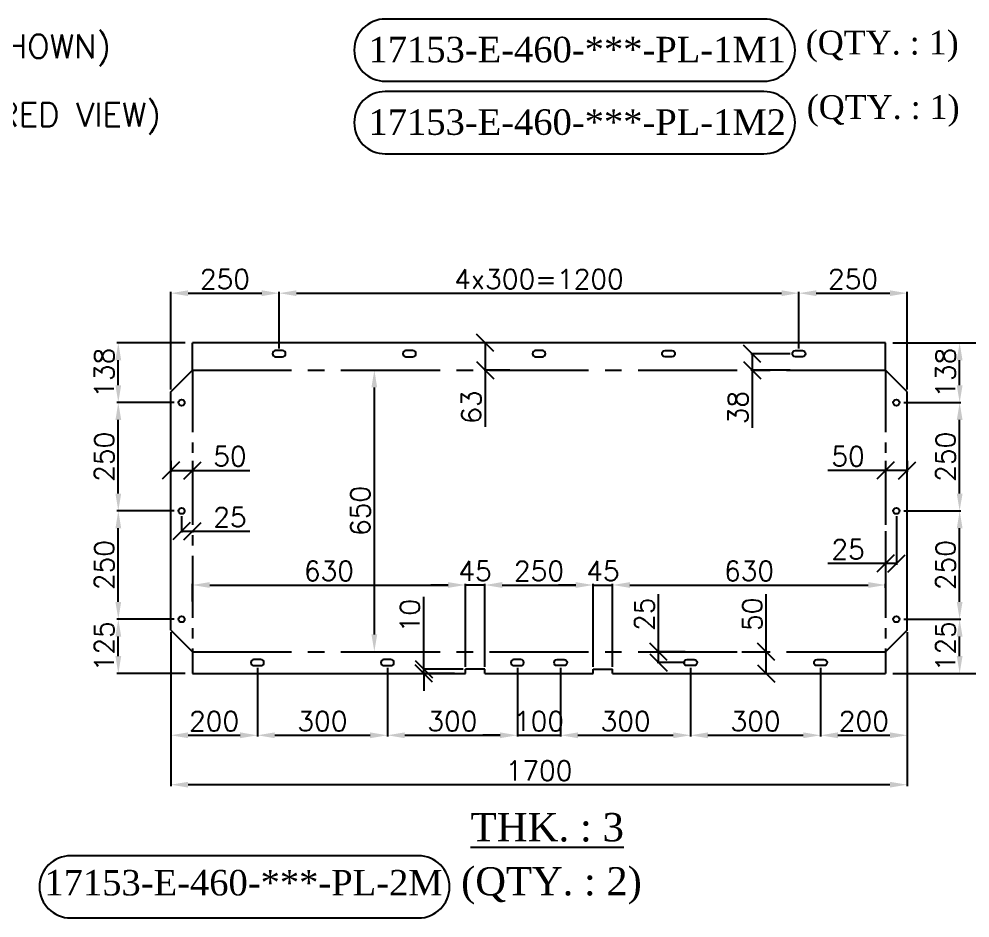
# Model space of a CAD drawing. Header units: inches. Extents: x 212980 to 238967, y -33384 to 2238.
# Drawn here: x 225508 to 227703, y -16413 to -14338 of the extents above; entities that cross this region are included whole.
import ezdxf
from ezdxf.enums import TextEntityAlignment as Align

# ---------------------------------------------------------------- set-up
doc = ezdxf.new("R2010")
doc.units = ezdxf.units.IN
doc.header["$LTSCALE"] = 15
doc.header["$MEASUREMENT"] = 0
doc.linetypes.add('CENTER2', pattern=[28.575, 19.05, -3.175, 3.175, -3.175])
doc.layers.get('Defpoints').update_dxf_attribs({"lineweight": 0})
doc.layers.add('3-TEXT', color=7, linetype='Continuous')
doc.layers.add('5', color=8, linetype='Continuous')
doc.styles.add('ROMANS', font='ROMANS.shx')
doc.styles.add('style10', font='romans.shx', dxfattribs={"height": 25})
doc.styles.add('style7', font='times.ttf', dxfattribs={"height": 24})
doc.dimstyles.new('11', dxfattribs={"dimtxt": 45, "dimasz": 40, "dimexe": 3, "dimexo": 5, "dimgap": 10, "dimtad": 1, "dimdec": 0, "dimdsep": 46, "dimtxsty": 'ROMANS', "dimcen": 2.5, "dimclrd": 6, "dimclre": 6, "dimclrt": 2, "dimadec": 0, "dimazin": 0, "dimtfac": 1, "dimtdec": 0, "dimtmove": 0, "dimatfit": 3, "dimfxl": 1, "dimarcsym": 0})

# ---------------------------------------------------------------- blocks, each defined once
blk = doc.blocks.new('*D223')
at = {"color": 6, "lineweight": -2, "ltscale": 200, "transparency": 16777216}
for p, q in [((227550.2, -15723.1), (227682.1, -15723.1)), ((227679.1, -15808.1), (227679.1, -15763.1)), ((227525.2, -15848.1), (227682.1, -15848.1))]:
    blk.add_line(p, q, dxfattribs=at)
at = {"color": 6, "ltscale": 200, "transparency": 16777216}
for points in [[(227672.5, -15763.1), (227685.8, -15763.1), (227679.1, -15723.1)], [(227672.5, -15808.1), (227685.8, -15808.1), (227679.1, -15848.1)]]:
    blk.add_solid(points, dxfattribs=at)
at = {"layer": 'Defpoints', "color": 0, "ltscale": 200, "transparency": 16777216}
for p in [(227545.2, -15723.1), (227679.1, -15723.1), (227520.2, -15848.1)]:
    blk.add_point(p, dxfattribs=at)
at = {"color": 2, "ltscale": 200, "transparency": 16777216, "insert": (227646.6, -15785.6), "char_height": 45, "attachment_point": 5, "rotation": 90, "style": 'ROMANS'}
blk.add_mtext('125', dxfattribs=at)
blk = doc.blocks.new('*D224')
at = {"color": 6, "lineweight": -2, "ltscale": 200, "transparency": 16777216}
for p, q in [((227550.2, -15473.1), (227682.1, -15473.1)), ((227679.1, -15683.1), (227679.1, -15513.1)), ((227550.2, -15723.1), (227682.1, -15723.1))]:
    blk.add_line(p, q, dxfattribs=at)
at = {"color": 6, "ltscale": 200, "transparency": 16777216}
for points in [[(227672.5, -15513.1), (227685.8, -15513.1), (227679.1, -15473.1)], [(227672.5, -15683.1), (227685.8, -15683.1), (227679.1, -15723.1)]]:
    blk.add_solid(points, dxfattribs=at)
at = {"layer": 'Defpoints', "color": 0, "ltscale": 200, "transparency": 16777216}
for p in [(227545.2, -15473.1), (227679.1, -15473.1), (227545.2, -15723.1)]:
    blk.add_point(p, dxfattribs=at)
at = {"color": 2, "ltscale": 200, "transparency": 16777216, "insert": (227646.6, -15598.1), "char_height": 45, "attachment_point": 5, "rotation": 90, "style": 'ROMANS'}
blk.add_mtext('250', dxfattribs=at)
blk = doc.blocks.new('*D225')
at = {"color": 6, "lineweight": -2, "ltscale": 200, "transparency": 16777216}
for p, q in [((227550.2, -15223.1), (227682.1, -15223.1)), ((227679.1, -15433.1), (227679.1, -15263.1)), ((227550.2, -15473.1), (227682.1, -15473.1))]:
    blk.add_line(p, q, dxfattribs=at)
at = {"color": 6, "ltscale": 200, "transparency": 16777216}
for points in [[(227672.5, -15263.1), (227685.8, -15263.1), (227679.1, -15223.1)], [(227672.5, -15433.1), (227685.8, -15433.1), (227679.1, -15473.1)]]:
    blk.add_solid(points, dxfattribs=at)
at = {"layer": 'Defpoints', "color": 0, "ltscale": 200, "transparency": 16777216}
for p in [(227545.2, -15223.1), (227679.1, -15223.1), (227545.2, -15473.1)]:
    blk.add_point(p, dxfattribs=at)
at = {"color": 2, "ltscale": 200, "transparency": 16777216, "insert": (227646.6, -15348.1), "char_height": 45, "attachment_point": 5, "rotation": 90, "style": 'ROMANS'}
blk.add_mtext('250', dxfattribs=at)
blk = doc.blocks.new('*D226')
at = {"color": 6, "lineweight": -2, "ltscale": 200, "transparency": 16777216}
for p, q in [((227525.2, -15085.1), (227682.1, -15085.1)), ((227679.1, -15183.1), (227679.1, -15125.1)), ((227550.2, -15223.1), (227682.1, -15223.1))]:
    blk.add_line(p, q, dxfattribs=at)
at = {"color": 6, "ltscale": 200, "transparency": 16777216}
for points in [[(227672.5, -15125.1), (227685.8, -15125.1), (227679.1, -15085.1)], [(227672.5, -15183.1), (227685.8, -15183.1), (227679.1, -15223.1)]]:
    blk.add_solid(points, dxfattribs=at)
at = {"layer": 'Defpoints', "color": 0, "ltscale": 200, "transparency": 16777216}
for p in [(227520.2, -15085.1), (227679.1, -15085.1), (227545.2, -15223.1)]:
    blk.add_point(p, dxfattribs=at)
at = {"color": 2, "ltscale": 200, "transparency": 16777216, "insert": (227646.6, -15154.1), "char_height": 45, "attachment_point": 5, "rotation": 90, "style": 'ROMANS'}
blk.add_mtext('138', dxfattribs=at)
blk = doc.blocks.new('*D222')
at = {"color": 6, "lineweight": -2, "ltscale": 200, "transparency": 16777216}
for p, q in [((227626.3, -15085.1), (227816.2, -15085.1)), ((227813.2, -15808.1), (227813.2, -15125.1)), ((227626.3, -15848.1), (227816.2, -15848.1))]:
    blk.add_line(p, q, dxfattribs=at)
at = {"color": 6, "ltscale": 200, "transparency": 16777216}
for points in [[(227806.5, -15125.1), (227819.8, -15125.1), (227813.2, -15085.1)], [(227806.5, -15808.1), (227819.8, -15808.1), (227813.2, -15848.1)]]:
    blk.add_solid(points, dxfattribs=at)
at = {"layer": 'Defpoints', "color": 0, "ltscale": 200, "transparency": 16777216}
for p in [(227621.3, -15085.1), (227813.2, -15085.1), (227621.3, -15848.1)]:
    blk.add_point(p, dxfattribs=at)
at = {"color": 2, "ltscale": 200, "transparency": 16777216, "insert": (227780.7, -15466.6), "char_height": 45, "attachment_point": 5, "rotation": 90, "style": 'ROMANS'}
blk.add_mtext('763', dxfattribs=at)
blk = doc.blocks.new('*D227')
at = {"color": 6, "lineweight": -2, "ltscale": 200, "transparency": 16777216}
for p, q in [((225865.8, -15723.1), (225733.8, -15723.1)), ((225736.8, -15808.1), (225736.8, -15763.1)), ((225890.8, -15848.1), (225733.8, -15848.1))]:
    blk.add_line(p, q, dxfattribs=at)
at = {"color": 6, "ltscale": 200, "transparency": 16777216}
for points in [[(225730.2, -15763.1), (225743.5, -15763.1), (225736.8, -15723.1)], [(225730.2, -15808.1), (225743.5, -15808.1), (225736.8, -15848.1)]]:
    blk.add_solid(points, dxfattribs=at)
at = {"layer": 'Defpoints', "color": 0, "ltscale": 200, "transparency": 16777216}
for p in [(225736.8, -15723.1), (225870.8, -15723.1), (225895.8, -15848.1)]:
    blk.add_point(p, dxfattribs=at)
at = {"color": 2, "ltscale": 200, "transparency": 16777216, "insert": (225704.3, -15785.6), "char_height": 45, "attachment_point": 5, "rotation": 90, "style": 'ROMANS'}
blk.add_mtext('125', dxfattribs=at)
blk = doc.blocks.new('*D228')
at = {"color": 6, "lineweight": -2, "ltscale": 200, "transparency": 16777216}
for p, q in [((225865.8, -15473.1), (225733.8, -15473.1)), ((225736.8, -15683.1), (225736.8, -15513.1)), ((225865.8, -15723.1), (225733.8, -15723.1))]:
    blk.add_line(p, q, dxfattribs=at)
at = {"color": 6, "ltscale": 200, "transparency": 16777216}
for points in [[(225730.2, -15513.1), (225743.5, -15513.1), (225736.8, -15473.1)], [(225730.2, -15683.1), (225743.5, -15683.1), (225736.8, -15723.1)]]:
    blk.add_solid(points, dxfattribs=at)
at = {"layer": 'Defpoints', "color": 0, "ltscale": 200, "transparency": 16777216}
for p in [(225736.8, -15473.1), (225870.8, -15473.1), (225870.8, -15723.1)]:
    blk.add_point(p, dxfattribs=at)
at = {"color": 2, "ltscale": 200, "transparency": 16777216, "insert": (225704.3, -15598.1), "char_height": 45, "attachment_point": 5, "rotation": 90, "style": 'ROMANS'}
blk.add_mtext('250', dxfattribs=at)
blk = doc.blocks.new('*D229')
at = {"color": 6, "lineweight": -2, "ltscale": 200, "transparency": 16777216}
for p, q in [((225865.8, -15223.1), (225733.8, -15223.1)), ((225736.8, -15433.1), (225736.8, -15263.1)), ((225865.8, -15473.1), (225733.8, -15473.1))]:
    blk.add_line(p, q, dxfattribs=at)
at = {"color": 6, "ltscale": 200, "transparency": 16777216}
for points in [[(225730.2, -15263.1), (225743.5, -15263.1), (225736.8, -15223.1)], [(225730.2, -15433.1), (225743.5, -15433.1), (225736.8, -15473.1)]]:
    blk.add_solid(points, dxfattribs=at)
at = {"layer": 'Defpoints', "color": 0, "ltscale": 200, "transparency": 16777216}
for p in [(225736.8, -15223.1), (225870.8, -15223.1), (225870.8, -15473.1)]:
    blk.add_point(p, dxfattribs=at)
at = {"color": 2, "ltscale": 200, "transparency": 16777216, "insert": (225704.3, -15348.1), "char_height": 45, "attachment_point": 5, "rotation": 90, "style": 'ROMANS'}
blk.add_mtext('250', dxfattribs=at)
blk = doc.blocks.new('*D230')
at = {"color": 6, "lineweight": -2, "ltscale": 200, "transparency": 16777216}
for p, q in [((225890.8, -15085.1), (225733.8, -15085.1)), ((225736.8, -15183.1), (225736.8, -15125.1)), ((225865.8, -15223.1), (225733.8, -15223.1))]:
    blk.add_line(p, q, dxfattribs=at)
at = {"color": 6, "ltscale": 200, "transparency": 16777216}
for points in [[(225730.2, -15125.1), (225743.5, -15125.1), (225736.8, -15085.1)], [(225730.2, -15183.1), (225743.5, -15183.1), (225736.8, -15223.1)]]:
    blk.add_solid(points, dxfattribs=at)
at = {"layer": 'Defpoints', "color": 0, "ltscale": 200, "transparency": 16777216}
for p in [(225736.8, -15085.1), (225895.8, -15085.1), (225870.8, -15223.1)]:
    blk.add_point(p, dxfattribs=at)
at = {"color": 2, "ltscale": 200, "transparency": 16777216, "insert": (225704.3, -15154.1), "char_height": 45, "attachment_point": 5, "rotation": 90, "style": 'ROMANS'}
blk.add_mtext('138', dxfattribs=at)
blk = doc.blocks.new('_Oblique')
at = {"color": 0, "linetype": 'ByBlock', "lineweight": -2}
blk.add_line((-0.5, -0.5), (0.5, 0.5), dxfattribs=at)
blk = doc.blocks.new('*D231')
at = {"color": 6, "lineweight": -2, "ltscale": 200, "transparency": 16777216}
for p, q in [((227232.8, -15798.1), (227232.8, -15665.2)), ((227176.3, -15798.1), (227235.8, -15798.1)), ((227232.8, -15848.1), (227232.8, -15798.1)), ((227176.3, -15848.1), (227235.8, -15848.1))]:
    blk.add_line(p, q, dxfattribs=at)
at = {"layer": 'Defpoints', "color": 0, "ltscale": 200, "transparency": 16777216}
for p in [(227171.3, -15798.1), (227232.8, -15798.1), (227171.3, -15848.1)]:
    blk.add_point(p, dxfattribs=at)
at = {"color": 6, "lineweight": -2, "ltscale": 200, "transparency": 16777216, "xscale": 40, "yscale": 40, "zscale": 40}
for p, rotation in [((227232.8, -15798.1), 90), ((227232.8, -15848.1), 270)]:
    blk.add_blockref('_Oblique', p, dxfattribs=dict(at, rotation=rotation))
at = {"color": 2, "ltscale": 200, "transparency": 16777216, "insert": (227200.3, -15711.7), "char_height": 45, "attachment_point": 5, "rotation": 90, "style": 'ROMANS'}
blk.add_mtext('50', dxfattribs=at)
blk = doc.blocks.new('*D232')
at = {"color": 6, "lineweight": -2, "ltscale": 200, "transparency": 16777216}
for p, q in [((226983.9, -15798.1), (226983.9, -15665.2)), ((227045.1, -15798.1), (226980.9, -15798.1)), ((226983.9, -15823.1), (226983.9, -15798.1)), ((227045.1, -15823.1), (226980.9, -15823.1))]:
    blk.add_line(p, q, dxfattribs=at)
at = {"layer": 'Defpoints', "color": 0, "ltscale": 200, "transparency": 16777216}
for p in [(226983.9, -15798.1), (227050.1, -15798.1), (227050.1, -15823.1)]:
    blk.add_point(p, dxfattribs=at)
at = {"color": 6, "lineweight": -2, "ltscale": 200, "transparency": 16777216, "xscale": 40, "yscale": 40, "zscale": 40}
for p, rotation in [((226983.9, -15798.1), 90), ((226983.9, -15823.1), 270)]:
    blk.add_blockref('_Oblique', p, dxfattribs=dict(at, rotation=rotation))
at = {"color": 2, "ltscale": 200, "transparency": 16777216, "insert": (226951.4, -15711.7), "char_height": 45, "attachment_point": 5, "rotation": 90, "style": 'ROMANS'}
blk.add_mtext('25', dxfattribs=at)
blk = doc.blocks.new('*D233')
at = {"color": 6, "lineweight": -2, "ltscale": 200, "transparency": 16777216}
for p, q in [((227287.6, -15110.1), (227196.9, -15110.1)), ((227199.9, -15110.1), (227199.9, -15148.1)), ((227287.6, -15148.1), (227196.9, -15148.1)), ((227199.9, -15148.1), (227199.9, -15281))]:
    blk.add_line(p, q, dxfattribs=at)
at = {"layer": 'Defpoints', "color": 0, "ltscale": 200, "transparency": 16777216}
for p in [(227292.6, -15110.1), (227199.9, -15148.1), (227292.6, -15148.1)]:
    blk.add_point(p, dxfattribs=at)
at = {"color": 6, "lineweight": -2, "ltscale": 200, "transparency": 16777216, "xscale": 40, "yscale": 40, "zscale": 40}
for p, rotation in [((227199.9, -15110.1), 90), ((227199.9, -15148.1), 270)]:
    blk.add_blockref('_Oblique', p, dxfattribs=dict(at, rotation=rotation))
at = {"color": 2, "ltscale": 200, "transparency": 16777216, "insert": (227167.4, -15234.5), "char_height": 45, "attachment_point": 5, "rotation": 90, "style": 'ROMANS'}
blk.add_mtext('38', dxfattribs=at)
blk = doc.blocks.new('*D234')
at = {"color": 6, "lineweight": -2, "ltscale": 200, "transparency": 16777216}
for p, q in [((226640.5, -15085.1), (226581.1, -15085.1)), ((226584.1, -15085.1), (226584.1, -15148.1)), ((226640.5, -15148.1), (226581.1, -15148.1)), ((226584.1, -15148.1), (226584.1, -15278.8))]:
    blk.add_line(p, q, dxfattribs=at)
at = {"layer": 'Defpoints', "color": 0, "ltscale": 200, "transparency": 16777216}
for p in [(226645.5, -15085.1), (226584.1, -15148.1), (226645.5, -15148.1)]:
    blk.add_point(p, dxfattribs=at)
at = {"color": 6, "lineweight": -2, "ltscale": 200, "transparency": 16777216, "xscale": 40, "yscale": 40, "zscale": 40}
for p, rotation in [((226584.1, -15085.1), 90), ((226584.1, -15148.1), 270)]:
    blk.add_blockref('_Oblique', p, dxfattribs=dict(at, rotation=rotation))
at = {"color": 2, "ltscale": 200, "transparency": 16777216, "insert": (226551.6, -15233.5), "char_height": 45, "attachment_point": 5, "rotation": 90, "style": 'ROMANS'}
blk.add_mtext('63', dxfattribs=at)
blk = doc.blocks.new('*D235')
at = {"color": 6, "lineweight": -2, "ltscale": 200, "transparency": 16777216}
for p, q in [((227508, -15357.1), (227508, -15382.5)), ((227558, -15357.1), (227558, -15382.5)), ((227508, -15379.5), (227375.1, -15379.5)), ((227558, -15379.5), (227508, -15379.5))]:
    blk.add_line(p, q, dxfattribs=at)
at = {"layer": 'Defpoints', "color": 0, "ltscale": 200, "transparency": 16777216}
for p in [(227508, -15352.1), (227558, -15352.1), (227508, -15379.5)]:
    blk.add_point(p, dxfattribs=at)
at = {"color": 6, "lineweight": -2, "ltscale": 200, "transparency": 16777216, "xscale": 40, "yscale": 40, "zscale": 40, "rotation": 180}
blk.add_blockref('_Oblique', (227508, -15379.5), dxfattribs=at)
at = {"color": 6, "lineweight": -2, "ltscale": 200, "transparency": 16777216, "xscale": 40, "yscale": 40, "zscale": 40}
blk.add_blockref('_Oblique', (227558, -15379.5), dxfattribs=at)
at = {"color": 2, "ltscale": 200, "transparency": 16777216, "insert": (227421.6, -15347), "char_height": 45, "attachment_point": 5, "style": 'ROMANS'}
blk.add_mtext('50', dxfattribs=at)
blk = doc.blocks.new('*D236')
at = {"color": 6, "lineweight": -2, "ltscale": 200, "transparency": 16777216}
for p, q in [((227533, -15485.1), (227533, -15597.4)), ((227508, -15520), (227508, -15597.4)), ((227508, -15594.4), (227375.1, -15594.4)), ((227533, -15594.4), (227508, -15594.4))]:
    blk.add_line(p, q, dxfattribs=at)
at = {"layer": 'Defpoints', "color": 0, "ltscale": 200, "transparency": 16777216}
for p in [(227533, -15480.1), (227508, -15515), (227508, -15594.4)]:
    blk.add_point(p, dxfattribs=at)
at = {"color": 6, "lineweight": -2, "ltscale": 200, "transparency": 16777216, "xscale": 40, "yscale": 40, "zscale": 40, "rotation": 180}
blk.add_blockref('_Oblique', (227508, -15594.4), dxfattribs=at)
at = {"color": 6, "lineweight": -2, "ltscale": 200, "transparency": 16777216, "xscale": 40, "yscale": 40, "zscale": 40}
blk.add_blockref('_Oblique', (227533, -15594.4), dxfattribs=at)
at = {"color": 2, "ltscale": 200, "transparency": 16777216, "insert": (227421.6, -15561.9), "char_height": 45, "attachment_point": 5, "style": 'ROMANS'}
blk.add_mtext('25', dxfattribs=at)
blk = doc.blocks.new('*D237')
at = {"color": 6, "lineweight": -2, "ltscale": 200, "transparency": 16777216}
for p, q in [((225858, -15357.1), (225858, -15382.5)), ((225908, -15357.1), (225908, -15382.5)), ((225858, -15379.5), (225908, -15379.5)), ((225908, -15379.5), (226040.8, -15379.5))]:
    blk.add_line(p, q, dxfattribs=at)
at = {"layer": 'Defpoints', "color": 0, "ltscale": 200, "transparency": 16777216}
for p in [(225858, -15352.1), (225908, -15352.1), (225908, -15379.5)]:
    blk.add_point(p, dxfattribs=at)
at = {"color": 6, "lineweight": -2, "ltscale": 200, "transparency": 16777216, "xscale": 40, "yscale": 40, "zscale": 40, "rotation": 180}
blk.add_blockref('_Oblique', (225858, -15379.5), dxfattribs=at)
at = {"color": 6, "lineweight": -2, "ltscale": 200, "transparency": 16777216, "xscale": 40, "yscale": 40, "zscale": 40}
blk.add_blockref('_Oblique', (225908, -15379.5), dxfattribs=at)
at = {"color": 2, "ltscale": 200, "transparency": 16777216, "insert": (225994.4, -15347), "char_height": 45, "attachment_point": 5, "style": 'ROMANS'}
blk.add_mtext('50', dxfattribs=at)
blk = doc.blocks.new('*D238')
at = {"color": 6, "lineweight": -2, "ltscale": 200, "transparency": 16777216}
for p, q in [((225883, -15485.1), (225883, -15523)), ((225883, -15520), (225908, -15520)), ((225908, -15520), (225908, -15523)), ((225908, -15520), (226040.8, -15520))]:
    blk.add_line(p, q, dxfattribs=at)
at = {"layer": 'Defpoints', "color": 0, "ltscale": 200, "transparency": 16777216}
for p in [(225883, -15480.1), (225908, -15515), (225908, -15520)]:
    blk.add_point(p, dxfattribs=at)
at = {"color": 6, "lineweight": -2, "ltscale": 200, "transparency": 16777216, "xscale": 40, "yscale": 40, "zscale": 40, "rotation": 180}
blk.add_blockref('_Oblique', (225883, -15520), dxfattribs=at)
at = {"color": 6, "lineweight": -2, "ltscale": 200, "transparency": 16777216, "xscale": 40, "yscale": 40, "zscale": 40}
blk.add_blockref('_Oblique', (225908, -15520), dxfattribs=at)
at = {"color": 2, "ltscale": 200, "transparency": 16777216, "insert": (225994.4, -15487.5), "char_height": 45, "attachment_point": 5, "style": 'ROMANS'}
blk.add_mtext('25', dxfattribs=at)
blk = doc.blocks.new('*D239')
at = {"color": 6, "lineweight": -2, "ltscale": 200, "transparency": 16777216}
for p, q in [((225858, -15753.1), (225858, -15994)), ((226058.1, -15835.1), (226058.1, -15994)), ((225898, -15991), (226018.1, -15991))]:
    blk.add_line(p, q, dxfattribs=at)
at = {"color": 6, "ltscale": 200, "transparency": 16777216}
for points in [[(225898, -15984.3), (225898, -15997.7), (225858, -15991)], [(226018.1, -15984.3), (226018.1, -15997.7), (226058.1, -15991)]]:
    blk.add_solid(points, dxfattribs=at)
at = {"layer": 'Defpoints', "color": 0, "ltscale": 200, "transparency": 16777216}
for p in [(225858, -15748.1), (226058.1, -15830.1), (226058.1, -15991)]:
    blk.add_point(p, dxfattribs=at)
at = {"color": 2, "ltscale": 200, "transparency": 16777216, "insert": (225958, -15958.5), "char_height": 45, "attachment_point": 5, "style": 'ROMANS'}
blk.add_mtext('200', dxfattribs=at)
blk = doc.blocks.new('*D240')
at = {"color": 6, "lineweight": -2, "ltscale": 200, "transparency": 16777216}
for p, q in [((226058.1, -15835.1), (226058.1, -15994)), ((226358.1, -15835.1), (226358.1, -15994)), ((226098.1, -15991), (226318.1, -15991))]:
    blk.add_line(p, q, dxfattribs=at)
at = {"color": 6, "ltscale": 200, "transparency": 16777216}
for points in [[(226098.1, -15984.3), (226098.1, -15997.7), (226058.1, -15991)], [(226318.1, -15984.3), (226318.1, -15997.7), (226358.1, -15991)]]:
    blk.add_solid(points, dxfattribs=at)
at = {"layer": 'Defpoints', "color": 0, "ltscale": 200, "transparency": 16777216}
for p in [(226058.1, -15830.1), (226358.1, -15830.1), (226358.1, -15991)]:
    blk.add_point(p, dxfattribs=at)
at = {"color": 2, "ltscale": 200, "transparency": 16777216, "insert": (226208.1, -15958.5), "char_height": 45, "attachment_point": 5, "style": 'ROMANS'}
blk.add_mtext('300', dxfattribs=at)
blk = doc.blocks.new('*D241')
at = {"color": 6, "lineweight": -2, "ltscale": 200, "transparency": 16777216}
for p, q in [((226358.1, -15835.1), (226358.1, -15994)), ((226658.1, -15835.1), (226658.1, -15994)), ((226398.1, -15991), (226618.1, -15991))]:
    blk.add_line(p, q, dxfattribs=at)
at = {"color": 6, "ltscale": 200, "transparency": 16777216}
for points in [[(226398.1, -15984.3), (226398.1, -15997.7), (226358.1, -15991)], [(226618.1, -15984.3), (226618.1, -15997.7), (226658.1, -15991)]]:
    blk.add_solid(points, dxfattribs=at)
at = {"layer": 'Defpoints', "color": 0, "ltscale": 200, "transparency": 16777216}
for p in [(226358.1, -15830.1), (226658.1, -15830.1), (226658.1, -15991)]:
    blk.add_point(p, dxfattribs=at)
at = {"color": 2, "ltscale": 200, "transparency": 16777216, "insert": (226508.1, -15958.5), "char_height": 45, "attachment_point": 5, "style": 'ROMANS'}
blk.add_mtext('300', dxfattribs=at)
blk = doc.blocks.new('*D242')
at = {"color": 6, "lineweight": -2, "ltscale": 200, "transparency": 16777216}
for p, q in [((226658.1, -15835.1), (226658.1, -15994)), ((226757.9, -15835.1), (226757.9, -15994)), ((226618.1, -15991), (226578.1, -15991)), ((226658.1, -15991), (226757.9, -15991)), ((226797.9, -15991), (226837.9, -15991))]:
    blk.add_line(p, q, dxfattribs=at)
at = {"color": 6, "ltscale": 200, "transparency": 16777216}
for points in [[(226618.1, -15984.3), (226618.1, -15997.7), (226658.1, -15991)], [(226797.9, -15984.3), (226797.9, -15997.7), (226757.9, -15991)]]:
    blk.add_solid(points, dxfattribs=at)
at = {"layer": 'Defpoints', "color": 0, "ltscale": 200, "transparency": 16777216}
for p in [(226658.1, -15830.1), (226757.9, -15830.1), (226757.9, -15991)]:
    blk.add_point(p, dxfattribs=at)
at = {"color": 2, "ltscale": 200, "transparency": 16777216, "insert": (226708, -15958.5), "char_height": 45, "attachment_point": 5, "style": 'ROMANS'}
blk.add_mtext('100', dxfattribs=at)
blk = doc.blocks.new('*D243')
at = {"color": 6, "lineweight": -2, "ltscale": 200, "transparency": 16777216}
for p, q in [((226757.9, -15835.1), (226757.9, -15994)), ((227057.9, -15835.1), (227057.9, -15994)), ((226797.9, -15991), (227017.9, -15991))]:
    blk.add_line(p, q, dxfattribs=at)
at = {"color": 6, "ltscale": 200, "transparency": 16777216}
for points in [[(226797.9, -15984.3), (226797.9, -15997.7), (226757.9, -15991)], [(227017.9, -15984.3), (227017.9, -15997.7), (227057.9, -15991)]]:
    blk.add_solid(points, dxfattribs=at)
at = {"layer": 'Defpoints', "color": 0, "ltscale": 200, "transparency": 16777216}
for p in [(226757.9, -15830.1), (227057.9, -15830.1), (227057.9, -15991)]:
    blk.add_point(p, dxfattribs=at)
at = {"color": 2, "ltscale": 200, "transparency": 16777216, "insert": (226907.9, -15958.5), "char_height": 45, "attachment_point": 5, "style": 'ROMANS'}
blk.add_mtext('300', dxfattribs=at)
blk = doc.blocks.new('*D244')
at = {"color": 6, "lineweight": -2, "ltscale": 200, "transparency": 16777216}
for p, q in [((227057.9, -15835.1), (227057.9, -15994)), ((227357.9, -15835.1), (227357.9, -15994)), ((227097.9, -15991), (227317.9, -15991))]:
    blk.add_line(p, q, dxfattribs=at)
at = {"color": 6, "ltscale": 200, "transparency": 16777216}
for points in [[(227097.9, -15984.3), (227097.9, -15997.7), (227057.9, -15991)], [(227317.9, -15984.3), (227317.9, -15997.7), (227357.9, -15991)]]:
    blk.add_solid(points, dxfattribs=at)
at = {"layer": 'Defpoints', "color": 0, "ltscale": 200, "transparency": 16777216}
for p in [(227057.9, -15830.1), (227357.9, -15830.1), (227357.9, -15991)]:
    blk.add_point(p, dxfattribs=at)
at = {"color": 2, "ltscale": 200, "transparency": 16777216, "insert": (227207.9, -15958.5), "char_height": 45, "attachment_point": 5, "style": 'ROMANS'}
blk.add_mtext('300', dxfattribs=at)
blk = doc.blocks.new('*D245')
at = {"color": 6, "lineweight": -2, "ltscale": 200, "transparency": 16777216}
for p, q in [((227558, -15753.1), (227558, -15994)), ((227357.9, -15835.1), (227357.9, -15994)), ((227397.9, -15991), (227518, -15991))]:
    blk.add_line(p, q, dxfattribs=at)
at = {"color": 6, "ltscale": 200, "transparency": 16777216}
for points in [[(227397.9, -15984.3), (227397.9, -15997.7), (227357.9, -15991)], [(227518, -15984.3), (227518, -15997.7), (227558, -15991)]]:
    blk.add_solid(points, dxfattribs=at)
at = {"layer": 'Defpoints', "color": 0, "ltscale": 200, "transparency": 16777216}
for p in [(227558, -15748.1), (227357.9, -15830.1), (227558, -15991)]:
    blk.add_point(p, dxfattribs=at)
at = {"color": 2, "ltscale": 200, "transparency": 16777216, "insert": (227457.9, -15958.5), "char_height": 45, "attachment_point": 5, "style": 'ROMANS'}
blk.add_mtext('200', dxfattribs=at)
blk = doc.blocks.new('*D246')
at = {"color": 6, "lineweight": -2, "ltscale": 200, "transparency": 16777216}
for p, q in [((225858, -15904.3), (225858, -16108.1)), ((227558, -15904.3), (227558, -16108.1)), ((227518, -16105.1), (225898, -16105.1))]:
    blk.add_line(p, q, dxfattribs=at)
at = {"color": 6, "ltscale": 200, "transparency": 16777216}
for points in [[(225898, -16098.4), (225898, -16111.7), (225858, -16105.1)], [(227518, -16098.4), (227518, -16111.7), (227558, -16105.1)]]:
    blk.add_solid(points, dxfattribs=at)
at = {"layer": 'Defpoints', "color": 0, "ltscale": 200, "transparency": 16777216}
for p in [(225858, -15899.3), (227558, -15899.3), (225858, -16105.1)]:
    blk.add_point(p, dxfattribs=at)
at = {"color": 2, "ltscale": 200, "transparency": 16777216, "insert": (226708, -16072.6), "char_height": 45, "attachment_point": 5, "style": 'ROMANS'}
blk.add_mtext('1700', dxfattribs=at)
blk = doc.blocks.new('*D247')
at = {"color": 6, "lineweight": -2, "ltscale": 200, "transparency": 16777216}
for p, q in [((225858, -15193.1), (225858, -14967.5)), ((225898, -14970.5), (226068, -14970.5)), ((226108, -15098.1), (226108, -14967.5))]:
    blk.add_line(p, q, dxfattribs=at)
at = {"color": 6, "ltscale": 200, "transparency": 16777216}
for points in [[(225898, -14963.8), (225898, -14977.1), (225858, -14970.5)], [(226068, -14963.8), (226068, -14977.1), (226108, -14970.5)]]:
    blk.add_solid(points, dxfattribs=at)
at = {"layer": 'Defpoints', "color": 0, "ltscale": 200, "transparency": 16777216}
for p in [(226108, -14970.5), (226108, -15103.1), (225858, -15198.1)]:
    blk.add_point(p, dxfattribs=at)
at = {"color": 2, "ltscale": 200, "transparency": 16777216, "insert": (225983, -14938), "char_height": 45, "attachment_point": 5, "style": 'ROMANS'}
blk.add_mtext('250', dxfattribs=at)
blk = doc.blocks.new('*D248')
at = {"color": 6, "lineweight": -2, "ltscale": 200, "transparency": 16777216}
for p, q in [((226108, -15098.1), (226108, -14967.5)), ((226148, -14970.5), (227268, -14970.5)), ((227308, -15098.1), (227308, -14967.5))]:
    blk.add_line(p, q, dxfattribs=at)
at = {"color": 6, "ltscale": 200, "transparency": 16777216}
for points in [[(226148, -14963.8), (226148, -14977.1), (226108, -14970.5)], [(227268, -14963.8), (227268, -14977.1), (227308, -14970.5)]]:
    blk.add_solid(points, dxfattribs=at)
at = {"layer": 'Defpoints', "color": 0, "ltscale": 200, "transparency": 16777216}
for p in [(227308, -14970.5), (226108, -15103.1), (227308, -15103.1)]:
    blk.add_point(p, dxfattribs=at)
at = {"color": 2, "ltscale": 200, "transparency": 16777216, "insert": (226708, -14938), "char_height": 45, "attachment_point": 5, "style": 'ROMANS'}
blk.add_mtext('4x300=1200', dxfattribs=at)
blk = doc.blocks.new('*D249')
at = {"color": 6, "lineweight": -2, "ltscale": 200, "transparency": 16777216}
for p, q in [((227308, -15098.1), (227308, -14967.5)), ((227348, -14970.5), (227518, -14970.5)), ((227558, -15193.1), (227558, -14967.5))]:
    blk.add_line(p, q, dxfattribs=at)
at = {"color": 6, "ltscale": 200, "transparency": 16777216}
for points in [[(227348, -14963.8), (227348, -14977.1), (227308, -14970.5)], [(227518, -14963.8), (227518, -14977.1), (227558, -14970.5)]]:
    blk.add_solid(points, dxfattribs=at)
at = {"layer": 'Defpoints', "color": 0, "ltscale": 200, "transparency": 16777216}
for p in [(227558, -14970.5), (227308, -15103.1), (227558, -15198.1)]:
    blk.add_point(p, dxfattribs=at)
at = {"color": 2, "ltscale": 200, "transparency": 16777216, "insert": (227433, -14938), "char_height": 45, "attachment_point": 5, "style": 'ROMANS'}
blk.add_mtext('250', dxfattribs=at)
blk = doc.blocks.new('*D250')
at = {"color": 6, "lineweight": -2, "ltscale": 200, "transparency": 16777216}
for p, q in [((226274.3, -15148.1), (226330.9, -15148.1)), ((226327.9, -15758.1), (226327.9, -15188.1)), ((226274.3, -15798.1), (226330.9, -15798.1))]:
    blk.add_line(p, q, dxfattribs=at)
at = {"color": 6, "ltscale": 200, "transparency": 16777216}
for points in [[(226321.2, -15188.1), (226334.5, -15188.1), (226327.9, -15148.1)], [(226321.2, -15758.1), (226334.5, -15758.1), (226327.9, -15798.1)]]:
    blk.add_solid(points, dxfattribs=at)
at = {"layer": 'Defpoints', "color": 0, "ltscale": 200, "transparency": 16777216}
for p in [(226269.3, -15148.1), (226327.9, -15148.1), (226269.3, -15798.1)]:
    blk.add_point(p, dxfattribs=at)
at = {"color": 2, "ltscale": 200, "transparency": 16777216, "insert": (226295.4, -15473.1), "char_height": 45, "attachment_point": 5, "rotation": 90, "style": 'ROMANS'}
blk.add_mtext('650', dxfattribs=at)
blk = doc.blocks.new('*D416')
at = {"color": 6, "lineweight": -2, "ltscale": 200, "transparency": 16777216}
for p, q in [((225908, -15682.3), (225908, -15641.1)), ((225948, -15644.1), (226498, -15644.1)), ((226538, -15833.1), (226538, -15641.1))]:
    blk.add_line(p, q, dxfattribs=at)
at = {"color": 6, "ltscale": 200, "transparency": 16777216}
for points in [[(225948, -15637.4), (225948, -15650.8), (225908, -15644.1)], [(226498, -15637.4), (226498, -15650.8), (226538, -15644.1)]]:
    blk.add_solid(points, dxfattribs=at)
at = {"layer": 'Defpoints', "color": 0, "ltscale": 200, "transparency": 16777216}
for p in [(226538, -15644.1), (225908, -15687.3), (226538, -15838.1)]:
    blk.add_point(p, dxfattribs=at)
at = {"color": 2, "ltscale": 200, "transparency": 16777216, "insert": (226223, -15611.6), "char_height": 45, "attachment_point": 5, "style": 'ROMANS'}
blk.add_mtext('630', dxfattribs=at)
blk = doc.blocks.new('*D417')
at = {"color": 6, "lineweight": -2, "ltscale": 200, "transparency": 16777216}
for p, q in [((226583, -15833.1), (226583, -15641.1)), ((226623, -15644.1), (226793, -15644.1)), ((226833, -15833.1), (226833, -15641.1))]:
    blk.add_line(p, q, dxfattribs=at)
at = {"color": 6, "ltscale": 200, "transparency": 16777216}
for points in [[(226623, -15637.4), (226623, -15650.8), (226583, -15644.1)], [(226793, -15637.4), (226793, -15650.8), (226833, -15644.1)]]:
    blk.add_solid(points, dxfattribs=at)
at = {"layer": 'Defpoints', "color": 0, "ltscale": 200, "transparency": 16777216}
for p in [(226833, -15644.1), (226583, -15838.1), (226833, -15838.1)]:
    blk.add_point(p, dxfattribs=at)
at = {"color": 2, "ltscale": 200, "transparency": 16777216, "insert": (226708, -15611.6), "char_height": 45, "attachment_point": 5, "style": 'ROMANS'}
blk.add_mtext('250', dxfattribs=at)
blk = doc.blocks.new('*D418')
at = {"color": 6, "lineweight": -2, "ltscale": 200, "transparency": 16777216}
for p, q in [((226793, -15644.1), (226753, -15644.1)), ((226833, -15833.1), (226833, -15641.1)), ((226833, -15644.1), (226878, -15644.1)), ((226878, -15833.1), (226878, -15641.1)), ((226918, -15644.1), (226958, -15644.1))]:
    blk.add_line(p, q, dxfattribs=at)
at = {"color": 6, "ltscale": 200, "transparency": 16777216}
for points in [[(226793, -15637.4), (226793, -15650.8), (226833, -15644.1)], [(226918, -15637.4), (226918, -15650.8), (226878, -15644.1)]]:
    blk.add_solid(points, dxfattribs=at)
at = {"layer": 'Defpoints', "color": 0, "ltscale": 200, "transparency": 16777216}
for p in [(226878, -15644.1), (226833, -15838.1), (226878, -15838.1)]:
    blk.add_point(p, dxfattribs=at)
at = {"color": 2, "ltscale": 200, "transparency": 16777216, "insert": (226855.5, -15611.6), "char_height": 45, "attachment_point": 5, "style": 'ROMANS'}
blk.add_mtext('45', dxfattribs=at)
blk = doc.blocks.new('*D419')
at = {"color": 6, "lineweight": -2, "ltscale": 200, "transparency": 16777216}
for p, q in [((226878, -15833.1), (226878, -15641.1)), ((226918, -15644.1), (227468, -15644.1)), ((227508, -15650.3), (227508, -15641.1))]:
    blk.add_line(p, q, dxfattribs=at)
at = {"color": 6, "ltscale": 200, "transparency": 16777216}
for points in [[(226918, -15637.4), (226918, -15650.8), (226878, -15644.1)], [(227468, -15637.4), (227468, -15650.8), (227508, -15644.1)]]:
    blk.add_solid(points, dxfattribs=at)
at = {"layer": 'Defpoints', "color": 0, "ltscale": 200, "transparency": 16777216}
for p in [(227508, -15644.1), (227508, -15655.3), (226878, -15838.1)]:
    blk.add_point(p, dxfattribs=at)
at = {"color": 2, "ltscale": 200, "transparency": 16777216, "insert": (227193, -15611.6), "char_height": 45, "attachment_point": 5, "style": 'ROMANS'}
blk.add_mtext('630', dxfattribs=at)
blk = doc.blocks.new('*D420')
at = {"color": 6, "lineweight": -2, "ltscale": 200, "transparency": 16777216}
for p, q in [((226498, -15644.1), (226458, -15644.1)), ((226538, -15725.7), (226538, -15641.1)), ((226583, -15644.1), (226538, -15644.1)), ((226583, -15725.7), (226583, -15641.1)), ((226623, -15644.1), (226663, -15644.1))]:
    blk.add_line(p, q, dxfattribs=at)
at = {"color": 6, "ltscale": 200, "transparency": 16777216}
for points in [[(226498, -15637.4), (226498, -15650.8), (226538, -15644.1)], [(226623, -15637.4), (226623, -15650.8), (226583, -15644.1)]]:
    blk.add_solid(points, dxfattribs=at)
at = {"layer": 'Defpoints', "color": 0, "ltscale": 200, "transparency": 16777216}
for p in [(226538, -15644.1), (226538, -15730.7), (226583, -15730.7)]:
    blk.add_point(p, dxfattribs=at)
at = {"color": 2, "ltscale": 200, "transparency": 16777216, "insert": (226560.5, -15611.6), "char_height": 45, "attachment_point": 5, "style": 'ROMANS'}
blk.add_mtext('45', dxfattribs=at)
blk = doc.blocks.new('*D421')
at = {"color": 6, "lineweight": -2, "ltscale": 200, "transparency": 16777216}
for p, q in [((226442.5, -15838.1), (226442.5, -15671.7)), ((226533, -15838.1), (226439.5, -15838.1)), ((226512.8, -15848.1), (226439.5, -15848.1)), ((226442.5, -15848.1), (226442.5, -15838.1)), ((226442.5, -15848.1), (226442.5, -15888.1))]:
    blk.add_line(p, q, dxfattribs=at)
at = {"layer": 'Defpoints', "color": 0, "ltscale": 200, "transparency": 16777216}
for p in [(226442.5, -15838.1), (226517.8, -15848.1), (226538, -15838.1)]:
    blk.add_point(p, dxfattribs=at)
at = {"color": 6, "lineweight": -2, "ltscale": 200, "transparency": 16777216, "xscale": 40, "yscale": 40, "zscale": 40}
for p, rotation in [((226442.5, -15838.1), 270), ((226442.5, -15848.1), 90)]:
    blk.add_blockref('_Oblique', p, dxfattribs=dict(at, rotation=rotation))
at = {"color": 2, "ltscale": 200, "transparency": 16777216, "insert": (226410, -15714.9), "char_height": 45, "attachment_point": 5, "rotation": 90, "style": 'ROMANS'}
blk.add_mtext('10', dxfattribs=at)

msp = doc.modelspace()

# ---------------------------------------------------------------- linework, layer by layer
for p, q in [((227507.98, -15085.11), (225907.98, -15085.11)), ((225857.98, -15198.11), (225907.98, -15148.11)), ((227557.98, -15198.11), (227507.98, -15148.11)), ((225857.98, -15748.11), (225857.98, -15198.11)), ((227557.98, -15748.11), (227557.98, -15198.11)), ((225857.98, -15748.11), (225907.98, -15798.11)), ((227557.98, -15748.11), (227507.98, -15798.11)), ((225907.98, -15848.11), (226537.98, -15848.11)), ((226582.98, -15848.11), (226832.98, -15848.11)), ((226877.98, -15848.11), (227507.98, -15848.11))]:
    msp.add_line(p, q)
at = {"color": 7, "ltscale": 200}
for p, q in [((225907.98, -15148.11), (225907.98, -15085.11)), ((227507.98, -15148.11), (227507.98, -15085.11)), ((225907.98, -15798.11), (225907.98, -15848.11)), ((227507.98, -15798.11), (227507.98, -15848.11)), ((226537.98, -15848.11), (226537.98, -15838.11)), ((226582.98, -15838.11), (226537.98, -15838.11)), ((226582.98, -15848.11), (226582.98, -15838.11)), ((226832.98, -15848.11), (226832.98, -15838.11)), ((226832.98, -15838.11), (226877.98, -15838.11)), ((226877.98, -15848.11), (226877.98, -15838.11))]:
    msp.add_line(p, q, dxfattribs=at)
at = {"color": 3, "linetype": 'CENTER2', "ltscale": 0.8}
for p, q in [((225907.98, -15148.11), (227507.98, -15148.11)), ((225907.98, -15798.11), (227507.98, -15798.11))]:
    msp.add_line(p, q, dxfattribs=at)
at = {"color": 3, "linetype": 'CENTER2', "ltscale": 0.5}
for p, q in [((225907.98, -15148.11), (225907.98, -15798.11)), ((227507.98, -15148.11), (227507.98, -15798.11))]:
    msp.add_line(p, q, dxfattribs=at)
for points in [[(226099.98, -15103.11, 1), (226099.98, -15117.11), (226115.98, -15117.11, 1), (226115.98, -15103.11)], [(226400.98, -15103.11, 1), (226400.98, -15117.11), (226416.98, -15117.11, 1), (226416.98, -15103.11)], [(226699.98, -15103.11, 1), (226699.98, -15117.11), (226715.98, -15117.11, 1), (226715.98, -15103.11)], [(227014.98, -15103.11, -1), (227014.98, -15117.11), (226998.98, -15117.11, -1), (226998.98, -15103.11)], [(227315.98, -15103.11, -1), (227315.98, -15117.11), (227299.98, -15117.11, -1), (227299.98, -15103.11)], [(226050.07, -15816.11, 1), (226050.07, -15830.11), (226066.07, -15830.11, 1), (226066.07, -15816.11)], [(226350.07, -15816.11, 1), (226350.07, -15830.11), (226366.07, -15830.11, 1), (226366.07, -15816.11)], [(226650.07, -15816.11, 1), (226650.07, -15830.11), (226666.07, -15830.11, 1), (226666.07, -15816.11)], [(226765.9, -15816.11, -1), (226765.9, -15830.11), (226749.9, -15830.11, -1), (226749.9, -15816.11)], [(227065.9, -15816.11, -1), (227065.9, -15830.11), (227049.9, -15830.11, -1), (227049.9, -15816.11)], [(227365.9, -15816.11, -1), (227365.9, -15830.11), (227349.9, -15830.11, -1), (227349.9, -15816.11)]]:
    msp.add_lwpolyline(points, format="xyb", close=True)
at = {"color": 7, "ltscale": 200}
for centre in [(225882.98, -15223.11), (227532.98, -15223.11), (225882.98, -15473.11), (227532.98, -15473.11), (225882.98, -15723.11), (227532.98, -15723.11)]:
    msp.add_circle(centre, 7, dxfattribs=at)
at = {"layer": '5', "color": 6}
for points in [[(226353.21, -14481.29), (227227.24, -14481.29, 1), (227227.24, -14337.57), (226353.21, -14337.57, 1)], [(226353.21, -14648.68), (227227.24, -14648.68, 1), (227227.24, -14504.95), (226353.21, -14504.95, 1)], [(225626.74, -16412.74), (226429.77, -16412.74, 1), (226429.77, -16269.01), (225626.74, -16269.01, 1)]]:
    msp.add_lwpolyline(points, format="xyb", close=True, dxfattribs=at)

# ---------------------------------------------------------------- texts
at = {"layer": '3-TEXT', "color": 2, "style": 'style10'}
for s, p in [('(ACC.TO VIEW SHOWN)', (224901.98, -14428.29)), ('(ACC.TO MIRRORED VIEW)', (224906.15, -14585.91))]:
    msp.add_text(s, height=55, dxfattribs=at).set_placement(p)
at = {"layer": '5', "color": 2, "style": 'style7'}
for s, height, p in [('17153-E-460-***-PL-1M1', 58.905, (226796.22, -14408.08)), ('(QTY. : 1)', 55, (227500.41, -14391.94)), ('(QTY. : 1)', 55, (227502.58, -14540.84)), ('17153-E-460-***-PL-1M2', 58.905, (226796.22, -14575.46)), ('17153-E-460-***-PL-2M', 58.905, (226025.81, -16331.26)), ('(QTY. : 2)', 65, (226736.83, -16327.92))]:
    msp.add_text(s, height=height, dxfattribs=at).set_placement(p, align=Align.MIDDLE_CENTER)
msp.add_text('%%UTHK. : 3', height=65.45, dxfattribs=at).set_placement((226549.95, -16235.85))

# ---------------------------------------------------------------- dimensions: what is measured, and where the dimension line sits
at = {"color": 7, "ltscale": 200}
for base, p1, p2, picture, middle in [((226107.98, -14970.48), (225857.98, -15198.11), (226107.98, -15103.11), '*D247', (225982.98, -14937.98)), ((226537.98, -15644.1), (225907.98, -15687.34), (226537.98, -15838.11), '*D416', (226222.98, -15611.6)), ((226058.07, -15990.99), (225857.98, -15748.11), (226058.07, -15830.11), '*D239', (225958.02, -15958.49)), ((225857.98, -16105.06), (227557.98, -15899.25), (225857.98, -15899.25), '*D246', (226707.98, -16072.56))]:
    dim = msp.add_linear_dim(base=base, p1=p1, p2=p2, dimstyle='11', dxfattribs=at)
    dim.commit()
    dim.dimension.update_dxf_attribs({"geometry": picture, "text_midpoint": middle})
dim = msp.add_linear_dim(base=(227307.98, -14970.48), p1=(226107.98, -15103.11), p2=(227307.98, -15103.11), text='4x300=<>', dimstyle='11', override={"dimtmove": 1}, dxfattribs=at)
dim.commit()
dim.dimension.update_dxf_attribs({"geometry": '*D248', "text_midpoint": (226707.98, -14937.98)})
for base, p1, p2, override, picture, middle in [((227557.98, -14970.48), (227307.98, -15103.11), (227557.98, -15198.11), {"dimtmove": 1}, '*D249', (227432.98, -14937.98)), ((227507.98, -15379.51), (227557.98, -15352.06), (227507.98, -15352.06), {"dimblk1": 'Oblique', "dimblk2": 'Oblique', "dimsah": 1}, '*D235', (227421.55, -15347.01)), ((227507.98, -15594.36), (227532.98, -15480.11), (227507.98, -15514.95), {"dimblk1": 'Oblique', "dimblk2": 'Oblique', "dimsah": 1}, '*D236', (227421.55, -15561.86)), ((226832.98, -15644.1), (226582.98, -15838.11), (226832.98, -15838.11), {"dimtmove": 1}, '*D417', (226707.98, -15611.6)), ((227507.98, -15644.1), (226877.98, -15838.11), (227507.98, -15655.35), {"dimtmove": 1}, '*D419', (227192.98, -15611.6)), ((227557.98, -15990.99), (227357.9, -15830.11), (227557.98, -15748.11), {"dimtmove": 1}, '*D245', (227457.94, -15958.49)), ((226358.07, -15990.99), (226058.07, -15830.11), (226358.07, -15830.11), {"dimtmove": 1}, '*D240', (226208.07, -15958.49)), ((226658.07, -15990.99), (226358.07, -15830.11), (226658.07, -15830.11), {"dimtmove": 1}, '*D241', (226508.07, -15958.49)), ((227057.9, -15990.99), (226757.9, -15830.11), (227057.9, -15830.11), {"dimtmove": 1}, '*D243', (226907.9, -15958.49)), ((227357.9, -15990.99), (227057.9, -15830.11), (227357.9, -15830.11), {"dimtmove": 1}, '*D244', (227207.9, -15958.49))]:
    dim = msp.add_linear_dim(base=base, p1=p1, p2=p2, dimstyle='11', override=override, dxfattribs=at)
    dim.commit()
    dim.dimension.update_dxf_attribs({"geometry": picture, "text_midpoint": middle})
for base, p1, p2, angle, override, picture, middle in [((226584.06, -15148.11), (226645.54, -15085.11), (226645.54, -15148.11), 90, {"dimblk1": 'Oblique', "dimblk2": 'Oblique', "dimsah": 1}, '*D234', (226551.56, -15233.46)), ((225736.82, -15085.11), (225870.75, -15223.11), (225895.75, -15085.11), 90, {"dimtmove": 1}, '*D230', (225704.32, -15154.11)), ((227199.88, -15148.11), (227292.59, -15110.11), (227292.59, -15148.11), 90, {"dimblk1": 'Oblique', "dimblk2": 'Oblique', "dimsah": 1}, '*D233', (227167.38, -15234.54)), ((227679.14, -15085.11), (227545.21, -15223.11), (227520.21, -15085.11), 90, {"dimtmove": 1}, '*D226', (227646.64, -15154.11)), ((225736.82, -15223.11), (225870.75, -15473.11), (225870.75, -15223.11), 90, {"dimtmove": 1}, '*D229', (225704.32, -15348.11)), ((227679.14, -15223.11), (227545.21, -15473.11), (227545.21, -15223.11), 90, {"dimtmove": 1}, '*D225', (227646.64, -15348.11)), ((225907.98, -15379.51), (225857.98, -15352.06), (225907.98, -15352.06), 180, {"dimblk1": 'Oblique', "dimblk2": 'Oblique', "dimsah": 1}, '*D237', (225994.41, -15347.01)), ((225736.82, -15473.11), (225870.75, -15723.11), (225870.75, -15473.11), 90, {"dimtmove": 1}, '*D228', (225704.32, -15598.11)), ((225907.98, -15519.95), (225882.98, -15480.11), (225907.98, -15514.95), 180, {"dimblk1": 'Oblique', "dimblk2": 'Oblique', "dimsah": 1}, '*D238', (225994.41, -15487.45)), ((227679.14, -15473.11), (227545.21, -15723.11), (227545.21, -15473.11), 90, {"dimtmove": 1}, '*D224', (227646.64, -15598.11)), ((226983.86, -15798.11), (227050.07, -15823.11), (227050.07, -15798.11), 90, {"dimblk1": 'Oblique', "dimblk2": 'Oblique', "dimsah": 1}, '*D232', (226951.36, -15711.68)), ((227232.83, -15798.11), (227171.27, -15848.11), (227171.27, -15798.11), 90, {"dimblk1": 'Oblique', "dimblk2": 'Oblique', "dimsah": 1}, '*D231', (227200.33, -15711.68))]:
    dim = msp.add_linear_dim(base=base, p1=p1, p2=p2, angle=angle, dimstyle='11', override=override, dxfattribs=at)
    dim.commit()
    dim.dimension.update_dxf_attribs({"geometry": picture, "text_midpoint": middle})
for base, p1, p2, picture, middle in [((227813.15, -15085.11), (227621.33, -15848.11), (227621.33, -15085.11), '*D222', (227780.65, -15466.61)), ((226327.86, -15148.11), (226269.34, -15798.11), (226269.34, -15148.11), '*D250', (226295.36, -15473.11))]:
    dim = msp.add_linear_dim(base=base, p1=p1, p2=p2, angle=90, dimstyle='11', dxfattribs=at)
    dim.commit()
    dim.dimension.update_dxf_attribs({"geometry": picture, "text_midpoint": middle})
dim = msp.add_linear_dim(base=(226537.98, -15644.1), p1=(226582.98, -15730.69), p2=(226537.98, -15730.69), dimstyle='11', dxfattribs=at)
dim.commit()
dim.dimension.update_dxf_attribs({"geometry": '*D420', "text_midpoint": (226560.48, -15644.1), "dimtype": 160})
for base, p1, p2, picture, middle in [((226877.98, -15644.1), (226832.98, -15838.11), (226877.98, -15838.11), '*D418', (226855.48, -15644.1)), ((226757.9, -15990.99), (226658.07, -15830.11), (226757.9, -15830.11), '*D242', (226707.98, -15990.99))]:
    dim = msp.add_linear_dim(base=base, p1=p1, p2=p2, dimstyle='11', override={"dimtmove": 1}, dxfattribs=at)
    dim.commit()
    dim.dimension.update_dxf_attribs({"geometry": picture, "text_midpoint": middle, "dimtype": 160})
dim = msp.add_linear_dim(base=(226442.53, -15838.11), p1=(226517.8, -15848.11), p2=(226537.98, -15838.11), angle=90, dimstyle='11', override={"dimblk1": 'Oblique', "dimblk2": 'Oblique', "dimsah": 1}, dxfattribs=at)
dim.commit()
dim.dimension.update_dxf_attribs({"geometry": '*D421', "text_midpoint": (226442.53, -15714.89), "dimtype": 160})
for base, p1, p2, picture, middle in [((225736.82, -15723.11), (225895.75, -15848.11), (225870.75, -15723.11), '*D227', (225736.82, -15785.61)), ((227679.14, -15723.11), (227520.21, -15848.11), (227545.21, -15723.11), '*D223', (227679.14, -15785.61))]:
    dim = msp.add_linear_dim(base=base, p1=p1, p2=p2, angle=90, dimstyle='11', dxfattribs=at)
    dim.commit()
    dim.dimension.update_dxf_attribs({"geometry": picture, "text_midpoint": middle, "dimtype": 160})

doc.saveas('drawing.dxf')
